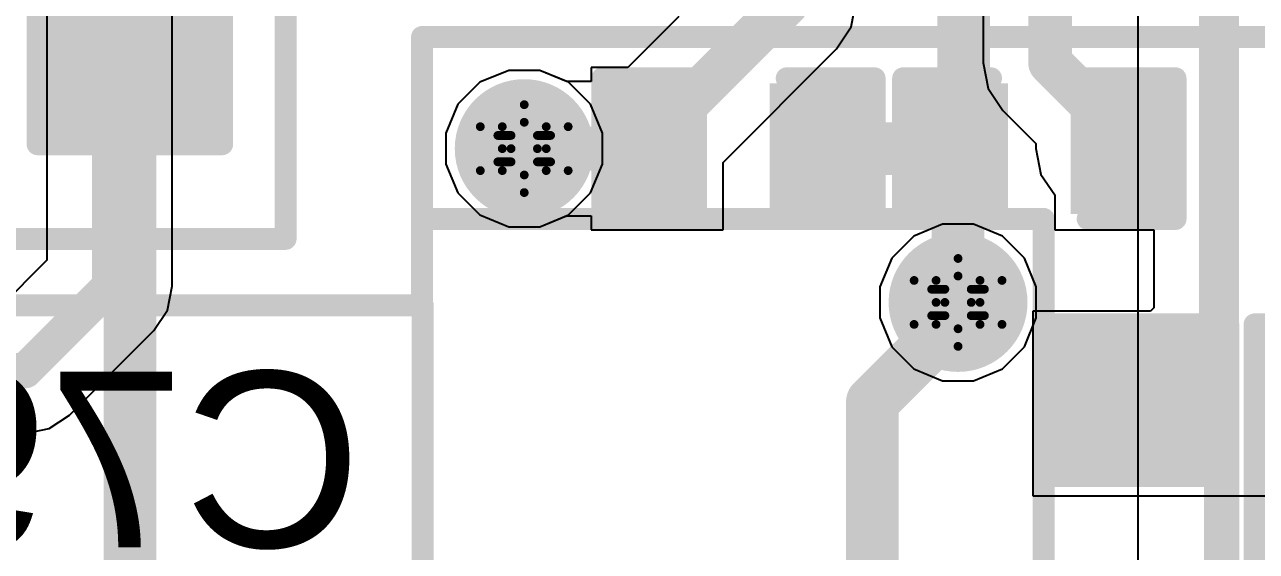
# Model space of a CAD drawing. Header units: inches. Extents: x -2.7 to 10.9, y -2.9 to 7.4.
# Drawn here: x 0.3626 to 0.643, y -0.2451 to -0.1252 of the extents above; entities that cross this region are included whole.
import ezdxf

# ---------------------------------------------------------------- set-up
doc = ezdxf.new("R2010")
doc.units = ezdxf.units.IN
doc.header["$MEASUREMENT"] = 0
for name, color, linetype in [('Board Outline', 216, 'Continuous'), ('Bottom Layer', 5, 'Continuous'), ('Bottom Overlay', 54, 'Continuous'), ('Bottom Paste', 16, 'Continuous'), ('Bottom Solder', 6, 'Continuous'), ('Drill Drawing', 1, 'Continuous'), ('Layer 2', 16, 'Continuous'), ('Layer 3', 76, 'Continuous'), ('Top Layer', 1, 'Continuous'), ('Top Solder', 216, 'Continuous'), ('Via Holes', 16, 'Continuous')]:
    doc.layers.add(name, color=color, linetype=linetype)
doc.styles.add('Arial', font='', dxfattribs={"height": 0.2})
doc.styles.get('Arial').set_extended_font_data('Arial')

# ---------------------------------------------------------------- blocks, each defined once
blk = doc.blocks.new('R___0603_B_152')
at = {"layer": 'Bottom Layer'}
for points in [[(-0.045, -0.0175), (-0.045, 0.0175), (-0.015, 0.0175), (-0.015, -0.0175)], [(0.015, -0.0175), (0.015, 0.0175), (0.045, 0.0175), (0.045, -0.0175)]]:
    blk.add_hatch(color=5, dxfattribs=at).paths.add_polyline_path(points)
at = {"layer": 'Bottom Paste'}
for points in [[(-0.045, -0.0175), (-0.045, 0.0175), (-0.015, 0.0175), (-0.015, -0.0175)], [(0.015, -0.0175), (0.015, 0.0175), (0.045, 0.0175), (0.045, -0.0175)]]:
    blk.add_hatch(color=16, dxfattribs=at).paths.add_polyline_path(points)
at = {"layer": 'Bottom Solder'}
for points in [[(-0.049, -0.0215), (-0.049, 0.0215), (-0.011, 0.0215), (-0.011, -0.0215)], [(0.011, -0.0215), (0.011, 0.0215), (0.049, 0.0215), (0.049, -0.0215)]]:
    blk.add_hatch(color=6, dxfattribs=at).paths.add_polyline_path(points)
at = {"layer": 'Bottom Overlay'}
for points in [[(-0.048, 0.021, 0.005, 0.005, 0), (0.048, 0.021, 0.005, 0.005, 0)], [(-0.048, 0.021, 0.005, 0.005, 0), (-0.048, -0.021, 0.005, 0.005, 0)], [(0.048, 0.021, 0.005, 0.005, 0), (0.048, -0.021, 0.005, 0.005, 0)], [(-0.048, -0.021, 0.005, 0.005, 0), (0.048, -0.021, 0.005, 0.005, 0)]]:
    blk.add_lwpolyline(points, format="xyseb", dxfattribs=at)
for points in [[(-0.04925, 0.021, 0.0025, 0.0025, 1), (-0.04675, 0.021, 0.0025, 0.0025, 1)], [(-0.04925, 0.021, 0.0025, 0.0025, 1), (-0.04675, 0.021, 0.0025, 0.0025, 1)], [(0.04675, 0.021, 0.0025, 0.0025, 1), (0.04925, 0.021, 0.0025, 0.0025, 1)], [(0.04675, 0.021, 0.0025, 0.0025, 1), (0.04925, 0.021, 0.0025, 0.0025, 1)], [(-0.04925, -0.021, 0.0025, 0.0025, 1), (-0.04675, -0.021, 0.0025, 0.0025, 1)], [(-0.04925, -0.021, 0.0025, 0.0025, 1), (-0.04675, -0.021, 0.0025, 0.0025, 1)], [(0.04675, -0.021, 0.0025, 0.0025, 1), (0.04925, -0.021, 0.0025, 0.0025, 1)], [(0.04675, -0.021, 0.0025, 0.0025, 1), (0.04925, -0.021, 0.0025, 0.0025, 1)]]:
    blk.add_lwpolyline(points, format="xyseb", close=True, dxfattribs=at)
blk = doc.blocks.new('R___0603_B_157')
at = {"layer": 'Bottom Layer'}
for points in [[(-0.045, -0.0175), (-0.045, 0.0175), (-0.015, 0.0175), (-0.015, -0.0175)], [(0.015, -0.0175), (0.015, 0.0175), (0.045, 0.0175), (0.045, -0.0175)]]:
    blk.add_hatch(color=5, dxfattribs=at).paths.add_polyline_path(points)
at = {"layer": 'Bottom Paste'}
for points in [[(-0.045, -0.0175), (-0.045, 0.0175), (-0.015, 0.0175), (-0.015, -0.0175)], [(0.015, -0.0175), (0.015, 0.0175), (0.045, 0.0175), (0.045, -0.0175)]]:
    blk.add_hatch(color=16, dxfattribs=at).paths.add_polyline_path(points)
at = {"layer": 'Bottom Solder'}
for points in [[(-0.049, -0.0215), (-0.049, 0.0215), (-0.011, 0.0215), (-0.011, -0.0215)], [(0.011, -0.0215), (0.011, 0.0215), (0.049, 0.0215), (0.049, -0.0215)]]:
    blk.add_hatch(color=6, dxfattribs=at).paths.add_polyline_path(points)
at = {"layer": 'Bottom Overlay'}
for points in [[(-0.048, 0.021, 0.005, 0.005, 0), (-0.048, -0.021, 0.005, 0.005, 0)], [(-0.048, 0.021, 0.005, 0.005, 0), (0.048, 0.021, 0.005, 0.005, 0)], [(0.048, 0.021, 0.005, 0.005, 0), (0.048, -0.021, 0.005, 0.005, 0)], [(-0.048, -0.021, 0.005, 0.005, 0), (0.048, -0.021, 0.005, 0.005, 0)]]:
    blk.add_lwpolyline(points, format="xyseb", dxfattribs=at)
for points in [[(-0.04925, 0.021, 0.0025, 0.0025, 1), (-0.04675, 0.021, 0.0025, 0.0025, 1)], [(-0.04925, 0.021, 0.0025, 0.0025, 1), (-0.04675, 0.021, 0.0025, 0.0025, 1)], [(0.04675, 0.021, 0.0025, 0.0025, 1), (0.04925, 0.021, 0.0025, 0.0025, 1)], [(0.04675, 0.021, 0.0025, 0.0025, 1), (0.04925, 0.021, 0.0025, 0.0025, 1)], [(-0.04925, -0.021, 0.0025, 0.0025, 1), (-0.04675, -0.021, 0.0025, 0.0025, 1)], [(-0.04925, -0.021, 0.0025, 0.0025, 1), (-0.04675, -0.021, 0.0025, 0.0025, 1)], [(0.04675, -0.021, 0.0025, 0.0025, 1), (0.04925, -0.021, 0.0025, 0.0025, 1)], [(0.04675, -0.021, 0.0025, 0.0025, 1), (0.04925, -0.021, 0.0025, 0.0025, 1)]]:
    blk.add_lwpolyline(points, format="xyseb", close=True, dxfattribs=at)
blk = doc.blocks.new('R___0603_B_158')
at = {"layer": 'Bottom Layer'}
for points in [[(-0.045, -0.0175), (-0.045, 0.0175), (-0.015, 0.0175), (-0.015, -0.0175)], [(0.015, -0.0175), (0.015, 0.0175), (0.045, 0.0175), (0.045, -0.0175)]]:
    blk.add_hatch(color=5, dxfattribs=at).paths.add_polyline_path(points)
at = {"layer": 'Bottom Paste'}
for points in [[(-0.045, -0.0175), (-0.045, 0.0175), (-0.015, 0.0175), (-0.015, -0.0175)], [(0.015, -0.0175), (0.015, 0.0175), (0.045, 0.0175), (0.045, -0.0175)]]:
    blk.add_hatch(color=16, dxfattribs=at).paths.add_polyline_path(points)
at = {"layer": 'Bottom Solder'}
for points in [[(-0.049, -0.0215), (-0.049, 0.0215), (-0.011, 0.0215), (-0.011, -0.0215)], [(0.011, -0.0215), (0.011, 0.0215), (0.049, 0.0215), (0.049, -0.0215)]]:
    blk.add_hatch(color=6, dxfattribs=at).paths.add_polyline_path(points)
at = {"layer": 'Bottom Overlay'}
for points in [[(-0.048, 0.021, 0.005, 0.005, 0), (-0.048, -0.021, 0.005, 0.005, 0)], [(-0.048, 0.021, 0.005, 0.005, 0), (0.048, 0.021, 0.005, 0.005, 0)], [(0.048, 0.021, 0.005, 0.005, 0), (0.048, -0.021, 0.005, 0.005, 0)], [(-0.048, -0.021, 0.005, 0.005, 0), (0.048, -0.021, 0.005, 0.005, 0)]]:
    blk.add_lwpolyline(points, format="xyseb", dxfattribs=at)
for points in [[(-0.04925, 0.021, 0.0025, 0.0025, 1), (-0.04675, 0.021, 0.0025, 0.0025, 1)], [(-0.04925, 0.021, 0.0025, 0.0025, 1), (-0.04675, 0.021, 0.0025, 0.0025, 1)], [(0.04675, 0.021, 0.0025, 0.0025, 1), (0.04925, 0.021, 0.0025, 0.0025, 1)], [(0.04675, 0.021, 0.0025, 0.0025, 1), (0.04925, 0.021, 0.0025, 0.0025, 1)], [(-0.04925, -0.021, 0.0025, 0.0025, 1), (-0.04675, -0.021, 0.0025, 0.0025, 1)], [(-0.04925, -0.021, 0.0025, 0.0025, 1), (-0.04675, -0.021, 0.0025, 0.0025, 1)], [(0.04675, -0.021, 0.0025, 0.0025, 1), (0.04925, -0.021, 0.0025, 0.0025, 1)], [(0.04675, -0.021, 0.0025, 0.0025, 1), (0.04925, -0.021, 0.0025, 0.0025, 1)]]:
    blk.add_lwpolyline(points, format="xyseb", close=True, dxfattribs=at)
blk = doc.blocks.new('C___0402_B_274')
at = {"layer": 'Bottom Layer'}
for points in [[(-0.009500000000000001, 0.0125), (-0.009499999999999998, -0.0125), (-0.0275, -0.0125), (-0.0275, 0.0125)], [(0.0275, 0.0125), (0.0275, -0.0125), (0.009500000000000001, -0.0125), (0.009499999999999998, 0.0125)]]:
    blk.add_hatch(color=5, dxfattribs=at).paths.add_polyline_path(points)
at = {"layer": 'Bottom Paste'}
for points in [[(-0.009500000000000001, 0.0125), (-0.009499999999999998, -0.0125), (-0.0275, -0.0125), (-0.0275, 0.0125)], [(0.0275, 0.0125), (0.0275, -0.0125), (0.009500000000000001, -0.0125), (0.009499999999999998, 0.0125)]]:
    blk.add_hatch(color=16, dxfattribs=at).paths.add_polyline_path(points)
at = {"layer": 'Bottom Solder'}
for points in [[(-0.007137800000000001, 0.0148622), (-0.007137799999999999, -0.0148622), (-0.0298622, -0.0148622), (-0.0298622, 0.0148622)], [(0.0298622, 0.0148622), (0.0298622, -0.0148622), (0.007137800000000001, -0.0148622), (0.007137799999999999, 0.0148622)]]:
    blk.add_hatch(color=6, dxfattribs=at).paths.add_polyline_path(points)
at = {"layer": 'Bottom Overlay'}
for points in [[(-0.011, 0.016, 0.005, 0.005, 0), (-0.031, 0.016, 0.005, 0.005, 0)], [(-0.031, 0.016, 0.005, 0.005, 0), (-0.031, -0.016, 0.005, 0.005, 0)], [(0.031, 0.016, 0.005, 0.005, 0), (0.011, 0.016, 0.005, 0.005, 0)], [(0.031, 0.016, 0.005, 0.005, 0), (0.031, -0.016, 0.005, 0.005, 0)], [(-0.011, -0.016, 0.005, 0.005, 0), (-0.031, -0.016, 0.005, 0.005, 0)], [(0.031, -0.016, 0.005, 0.005, 0), (0.011, -0.016, 0.005, 0.005, 0)]]:
    blk.add_lwpolyline(points, format="xyseb", dxfattribs=at)
for points in [[(-0.03225, 0.016, 0.0025, 0.0025, 1), (-0.02975, 0.016, 0.0025, 0.0025, 1)], [(-0.03225, 0.016, 0.0025, 0.0025, 1), (-0.02975, 0.016, 0.0025, 0.0025, 1)], [(-0.01225, 0.016, 0.0025, 0.0025, 1), (-0.00975, 0.016, 0.0025, 0.0025, 1)], [(0.00975, 0.016, 0.0025, 0.0025, 1), (0.01225, 0.016, 0.0025, 0.0025, 1)], [(0.02975, 0.016, 0.0025, 0.0025, 1), (0.03225, 0.016, 0.0025, 0.0025, 1)], [(0.02975, 0.016, 0.0025, 0.0025, 1), (0.03225, 0.016, 0.0025, 0.0025, 1)], [(-0.03225, -0.016, 0.0025, 0.0025, 1), (-0.02975, -0.016, 0.0025, 0.0025, 1)], [(-0.03225, -0.016, 0.0025, 0.0025, 1), (-0.02975, -0.016, 0.0025, 0.0025, 1)], [(-0.01225, -0.016, 0.0025, 0.0025, 1), (-0.00975, -0.016, 0.0025, 0.0025, 1)], [(0.00975, -0.016, 0.0025, 0.0025, 1), (0.01225, -0.016, 0.0025, 0.0025, 1)], [(0.02975, -0.016, 0.0025, 0.0025, 1), (0.03225, -0.016, 0.0025, 0.0025, 1)], [(0.02975, -0.016, 0.0025, 0.0025, 1), (0.03225, -0.016, 0.0025, 0.0025, 1)]]:
    blk.add_lwpolyline(points, format="xyseb", close=True, dxfattribs=at)
blk = doc.blocks.new('C___0402_B_278')
at = {"layer": 'Bottom Layer'}
for points in [[(-0.009499999999999996, 0.0125), (-0.009500000000000003, -0.0125), (-0.0275, -0.0125), (-0.0275, 0.0125)], [(0.0275, 0.0125), (0.0275, -0.0125), (0.009499999999999996, -0.0125), (0.009500000000000003, 0.0125)]]:
    blk.add_hatch(color=5, dxfattribs=at).paths.add_polyline_path(points)
at = {"layer": 'Bottom Paste'}
for points in [[(-0.009499999999999996, 0.0125), (-0.009500000000000003, -0.0125), (-0.0275, -0.0125), (-0.0275, 0.0125)], [(0.0275, 0.0125), (0.0275, -0.0125), (0.009499999999999996, -0.0125), (0.009500000000000003, 0.0125)]]:
    blk.add_hatch(color=16, dxfattribs=at).paths.add_polyline_path(points)
at = {"layer": 'Bottom Solder'}
for points in [[(-0.007137799999999997, 0.0148622), (-0.007137800000000003, -0.0148622), (-0.0298622, -0.0148622), (-0.0298622, 0.0148622)], [(0.0298622, 0.0148622), (0.0298622, -0.0148622), (0.007137799999999997, -0.0148622), (0.007137800000000003, 0.0148622)]]:
    blk.add_hatch(color=6, dxfattribs=at).paths.add_polyline_path(points)
at = {"layer": 'Bottom Overlay'}
for points in [[(-0.031, 0.016, 0.005, 0.005, 0), (-0.011, 0.016, 0.005, 0.005, 0)], [(-0.031, -0.016, 0.005, 0.005, 0), (-0.031, 0.016, 0.005, 0.005, 0)], [(0.011, 0.016, 0.005, 0.005, 0), (0.031, 0.016, 0.005, 0.005, 0)], [(0.031, -0.016, 0.005, 0.005, 0), (0.031, 0.016, 0.005, 0.005, 0)], [(-0.031, -0.016, 0.005, 0.005, 0), (-0.011, -0.016, 0.005, 0.005, 0)], [(0.011, -0.016, 0.005, 0.005, 0), (0.031, -0.016, 0.005, 0.005, 0)]]:
    blk.add_lwpolyline(points, format="xyseb", dxfattribs=at)
for points in [[(-0.03225, 0.016, 0.0025, 0.0025, 1), (-0.02975, 0.016, 0.0025, 0.0025, 1)], [(-0.03225, 0.016, 0.0025, 0.0025, 1), (-0.02975, 0.016, 0.0025, 0.0025, 1)], [(-0.01225, 0.016, 0.0025, 0.0025, 1), (-0.00975, 0.016, 0.0025, 0.0025, 1)], [(0.00975, 0.016, 0.0025, 0.0025, 1), (0.01225, 0.016, 0.0025, 0.0025, 1)], [(0.02975, 0.016, 0.0025, 0.0025, 1), (0.03225, 0.016, 0.0025, 0.0025, 1)], [(0.02975, 0.016, 0.0025, 0.0025, 1), (0.03225, 0.016, 0.0025, 0.0025, 1)], [(-0.03225, -0.016, 0.0025, 0.0025, 1), (-0.02975, -0.016, 0.0025, 0.0025, 1)], [(-0.03225, -0.016, 0.0025, 0.0025, 1), (-0.02975, -0.016, 0.0025, 0.0025, 1)], [(-0.01225, -0.016, 0.0025, 0.0025, 1), (-0.00975, -0.016, 0.0025, 0.0025, 1)], [(0.00975, -0.016, 0.0025, 0.0025, 1), (0.01225, -0.016, 0.0025, 0.0025, 1)], [(0.02975, -0.016, 0.0025, 0.0025, 1), (0.03225, -0.016, 0.0025, 0.0025, 1)], [(0.02975, -0.016, 0.0025, 0.0025, 1), (0.03225, -0.016, 0.0025, 0.0025, 1)]]:
    blk.add_lwpolyline(points, format="xyseb", close=True, dxfattribs=at)

msp = doc.modelspace()

# ---------------------------------------------------------------- hatches: boundary and pattern name
at = {"layer": 'Bottom Layer'}
h = msp.add_hatch(color=5, dxfattribs=at)
edge = h.paths.add_edge_path()
edge.add_arc((0.4763184, -0.1534678), 0.011811, 0, 360)
h = msp.add_hatch(color=5, dxfattribs=at)
edge = h.paths.add_edge_path()
edge.add_arc((0.5750604, -0.1884646), 0.011811, 0, 360)
at = {"layer": 'Bottom Solder'}
h = msp.add_hatch(color=6, dxfattribs=at)
edge = h.paths.add_edge_path()
edge.add_arc((0.4763184, -0.1534678), 0.015811, 0, 360)
h = msp.add_hatch(color=6, dxfattribs=at)
edge = h.paths.add_edge_path()
edge.add_arc((0.5750604, -0.1884646), 0.015811, 0, 360)
at = {"layer": 'Layer 2'}
h = msp.add_hatch(color=16, dxfattribs=at)
edge = h.paths.add_edge_path()
edge.add_arc((0.4763184, -0.1534678), 0.011811, 0, 360)
h = msp.add_hatch(color=16, dxfattribs=at)
edge = h.paths.add_edge_path()
edge.add_arc((0.5750604, -0.1884646), 0.011811, 0, 360)
at = {"layer": 'Layer 3'}
h = msp.add_hatch(color=76, dxfattribs=at)
edge = h.paths.add_edge_path()
edge.add_arc((0.4763184, -0.1534678), 0.011811, 0, 360)
h = msp.add_hatch(color=76, dxfattribs=at)
edge = h.paths.add_edge_path()
edge.add_arc((0.5750604, -0.1884646), 0.011811, 0, 360)
at = {"layer": 'Top Layer'}
h = msp.add_hatch(color=1, dxfattribs=at)
edge = h.paths.add_edge_path()
edge.add_arc((0.4763184, -0.1534678), 0.011811, 0, 360)
h = msp.add_hatch(color=1, dxfattribs=at)
edge = h.paths.add_edge_path()
edge.add_arc((0.5750604, -0.1884646), 0.011811, 0, 360)
at = {"layer": 'Top Solder'}
h = msp.add_hatch(color=216, dxfattribs=at)
edge = h.paths.add_edge_path()
edge.add_arc((0.4763184, -0.1534678), 0.015811, 0, 360)
h = msp.add_hatch(color=216, dxfattribs=at)
edge = h.paths.add_edge_path()
edge.add_arc((0.5750604, -0.1884646), 0.015811, 0, 360)
at = {"layer": 'Via Holes'}
h = msp.add_hatch(color=7, dxfattribs=at)
edge = h.paths.add_edge_path()
edge.add_arc((0.4763184, -0.1534678), 0.0059055, 0, 360)
h = msp.add_hatch(color=7, dxfattribs=at)
edge = h.paths.add_edge_path()
edge.add_arc((0.5750604, -0.1884646), 0.0059055, 0, 360)

# ---------------------------------------------------------------- linework, layer by layer
at = {"layer": 'Board Outline'}
msp.add_lwpolyline([(2.8441163, -0.2412485, 0.005, 0.005, -0.7418930096679136), (-2.4996913, -1.3779516, 0.005, 0.005, 0)], format="xyseb", dxfattribs=at)
at = {"layer": 'Bottom Layer'}
for p, q in [((0.5807389, -0.0887874), (0.5807389, -0.133937)), ((0.5507233, -0.1257841), (0.5518875, -0.1199314)), ((0.5114737, -0.1234225), (0.4999316, -0.1349646)), ((0.547408, -0.1307458), (0.5507233, -0.1257841)), ((0.5215604, -0.1565934), (0.547408, -0.1307458)), ((0.5807389, -0.133937), (0.5819031, -0.1397897)), ((0.4727756, -0.1356568), (0.4662293, -0.1383684)), ((0.4798612, -0.1356568), (0.4727756, -0.1356568)), ((0.4859302, -0.1381707), (0.4798612, -0.1356568)), ((0.4999316, -0.1349646), (0.4915604, -0.1349646)), ((0.4915604, -0.1349646), (0.4915604, -0.1381707)), ((0.4662293, -0.1383684), (0.461219, -0.1433787)), ((0.4915604, -0.1381707), (0.4859302, -0.1381707)), ((0.5819031, -0.1397897), (0.5852184, -0.1447514)), ((0.461219, -0.1433787), (0.4585074, -0.149925)), ((0.5852184, -0.1447514), (0.5927665, -0.1522995)), ((0.4585074, -0.149925), (0.4585074, -0.1570106)), ((0.5927665, -0.1522995), (0.5927665, -0.1534646)), ((0.5927665, -0.1534646), (0.5939307, -0.1593173)), ((0.5215604, -0.1719646), (0.5215604, -0.1565934)), ((0.4585074, -0.1570106), (0.461219, -0.1635569)), ((0.5939307, -0.1593173), (0.5970604, -0.1640012)), ((0.461219, -0.1635569), (0.4662293, -0.1685672)), ((0.5970604, -0.1640012), (0.5970604, -0.1719646)), ((0.4662293, -0.1685672), (0.4727756, -0.1712788)), ((0.4798612, -0.1712788), (0.4859457, -0.1687585)), ((0.4859457, -0.1687585), (0.4915604, -0.1687585)), ((0.4915604, -0.1687585), (0.4915604, -0.1719646)), ((0.4727756, -0.1712788), (0.4798612, -0.1712788)), ((0.4915604, -0.1719646), (0.5215604, -0.1719646)), ((0.5970604, -0.1719646), (0.6196139, -0.1719646)), ((0.6196139, -0.1719646), (0.6196139, -0.1897242)), ((0.6188735, -0.1904646), (0.5920604, -0.1904646)), ((0.5920604, -0.1904646), (0.5920604, -0.2324646)), ((0.6196139, -0.1897242), (0.6188735, -0.1904646)), ((0.5920604, -0.2324646), (0.6390602, -0.2324646)), ((0.6390602, -0.2324646), (0.6390602, -0.2324648)), ((0.6390602, -0.2324648), (0.6400606, -0.2324648)), ((0.6400606, -0.2324648), (0.6400606, -0.2324646)), ((0.6400606, -0.2324646), (0.6870604, -0.2324646))]:
    msp.add_line(p, q, dxfattribs=at)
for points in [[(0.5763478, -0.1521772, 0.012, 0.012, 0), (0.5763478, -0.0887874, 0.012, 0.012, 0)], [(0.5960328, -0.133937, 0.01, 0.01, 0), (0.5960328, -0.0887874, 0.01, 0.01, 0)], [(0.6338882, -0.1956368, 0.008, 0.008, 0), (0.6338882, -0.0903021, 0.008, 0.008, 0)], [(0.5065604, -0.1499646, 0.01, 0.01, 0), (0.5365936, -0.1199314, 0.01, 0.01, 0)], [(0.3865588, -0.1344662, 0.012, 0.012, 0), (0.3865604, -0.1344646, 0.012, 0.012, 0)], [(0.3865588, -0.2821578, 0.012, 0.012, 0), (0.3865588, -0.1344662, 0.012, 0.012, 0)], [(0.5960328, -0.133937, 0.01, 0.01, 0), (0.6080604, -0.1459646, 0.01, 0.01, 0)], [(0.6080604, -0.1534646, 0.01, 0.01, 0), (0.6080604, -0.1459646, 0.01, 0.01, 0)], [(0.5065604, -0.1534646, 0.01, 0.01, 0), (0.5065604, -0.1499646, 0.01, 0.01, 0)], [(0.4763216, -0.1534646, 0.01, 0.01, 0), (0.5065604, -0.1534646, 0.01, 0.01, 0)], [(0.5435604, -0.1534646, 0.012, 0.012, 0), (0.5750604, -0.1534646, 0.012, 0.012, 0)], [(0.5750604, -0.1534646, 0.012, 0.012, 0), (0.5763478, -0.1521772, 0.012, 0.012, 0)], [(0.5750604, -0.1884646, 0.012, 0.012, 0), (0.5750604, -0.1534646, 0.012, 0.012, 0)], [(0.5750604, -0.1916095, 0.012, 0.012, 0), (0.5750604, -0.1884646, 0.012, 0.012, 0)], [(0.5555604, -0.2111095, 0.012, 0.012, 0), (0.5750604, -0.1916095, 0.012, 0.012, 0)], [(0.6180604, -0.2114646, 0.008, 0.008, 0), (0.6338882, -0.1956368, 0.008, 0.008, 0)], [(0.5555604, -0.2824286, 0.012, 0.012, 0), (0.5555604, -0.2111095, 0.012, 0.012, 0)], [(0.6155604, -0.2114646, 0.008, 0.008, 0), (0.6180604, -0.2114646, 0.008, 0.008, 0)]]:
    msp.add_lwpolyline(points, format="xyseb", dxfattribs=at)
for points in [[(0.3835588, -0.1344662, 0.006, 0.006, 1), (0.3895588, -0.1344662, 0.006, 0.006, 1)], [(0.3835588, -0.1344662, 0.006, 0.006, 1), (0.3895588, -0.1344662, 0.006, 0.006, 1)], [(0.3835604, -0.1344646, 0.006, 0.006, 1), (0.3895604, -0.1344646, 0.006, 0.006, 1)], [(0.5935328, -0.133937, 0.005, 0.005, 1), (0.5985328, -0.133937, 0.005, 0.005, 1)], [(0.5935328, -0.133937, 0.005, 0.005, 1), (0.5985328, -0.133937, 0.005, 0.005, 1)], [(0.6055604, -0.1459646, 0.005, 0.005, 1), (0.6105604, -0.1459646, 0.005, 0.005, 1)], [(0.6055604, -0.1459646, 0.005, 0.005, 1), (0.6105604, -0.1459646, 0.005, 0.005, 1)], [(0.5040604, -0.1499646, 0.005, 0.005, 1), (0.5090604, -0.1499646, 0.005, 0.005, 1)], [(0.5040604, -0.1499646, 0.005, 0.005, 1), (0.5090604, -0.1499646, 0.005, 0.005, 1)], [(0.4738216, -0.1534646, 0.005, 0.005, 1), (0.4788216, -0.1534646, 0.005, 0.005, 1)], [(0.5040604, -0.1534646, 0.005, 0.005, 1), (0.5090604, -0.1534646, 0.005, 0.005, 1)], [(0.5040604, -0.1534646, 0.005, 0.005, 1), (0.5090604, -0.1534646, 0.005, 0.005, 1)], [(0.5405604, -0.1534646, 0.006, 0.006, 1), (0.5465604, -0.1534646, 0.006, 0.006, 1)], [(0.5720604, -0.1534646, 0.006, 0.006, 1), (0.5780604, -0.1534646, 0.006, 0.006, 1)], [(0.5720604, -0.1534646, 0.006, 0.006, 1), (0.5780604, -0.1534646, 0.006, 0.006, 1)], [(0.5720604, -0.1534646, 0.006, 0.006, 1), (0.5780604, -0.1534646, 0.006, 0.006, 1)], [(0.5733478, -0.1521772, 0.006, 0.006, 1), (0.5793478, -0.1521772, 0.006, 0.006, 1)], [(0.5733478, -0.1521772, 0.006, 0.006, 1), (0.5793478, -0.1521772, 0.006, 0.006, 1)], [(0.6055604, -0.1534646, 0.005, 0.005, 1), (0.6105604, -0.1534646, 0.005, 0.005, 1)], [(0.5720604, -0.1884646, 0.006, 0.006, 1), (0.5780604, -0.1884646, 0.006, 0.006, 1)], [(0.5720604, -0.1884646, 0.006, 0.006, 1), (0.5780604, -0.1884646, 0.006, 0.006, 1)], [(0.5720604, -0.1916095, 0.006, 0.006, 1), (0.5780604, -0.1916095, 0.006, 0.006, 1)], [(0.5720604, -0.1916095, 0.006, 0.006, 1), (0.5780604, -0.1916095, 0.006, 0.006, 1)], [(0.6318882, -0.1956368, 0.004, 0.004, 1), (0.6358882, -0.1956368, 0.004, 0.004, 1)], [(0.6318882, -0.1956368, 0.004, 0.004, 1), (0.6358882, -0.1956368, 0.004, 0.004, 1)], [(0.5525604, -0.2111095, 0.006, 0.006, 1), (0.5585604, -0.2111095, 0.006, 0.006, 1)], [(0.5525604, -0.2111095, 0.006, 0.006, 1), (0.5585604, -0.2111095, 0.006, 0.006, 1)], [(0.6135604, -0.2114646, 0.004, 0.004, 1), (0.6175604, -0.2114646, 0.004, 0.004, 1)], [(0.6160604, -0.2114646, 0.004, 0.004, 1), (0.6200604, -0.2114646, 0.004, 0.004, 1)], [(0.6160604, -0.2114646, 0.004, 0.004, 1), (0.6200604, -0.2114646, 0.004, 0.004, 1)]]:
    msp.add_lwpolyline(points, format="xyseb", close=True, dxfattribs=at)
at = {"layer": 'Bottom Overlay'}
for points in [[(0.422, -0.174, 0.005, 0.005, 0), (0.422, 0.245, 0.005, 0.005, 0)], [(0.453063, -0.1694646, 0.005, 0.005, 0), (0.453063, -0.128063, 0.005, 0.005, 0)], [(0.453063, -0.128063, 0.005, 0.005, 0), (0.7191588, -0.128063, 0.005, 0.005, 0)], [(0.453063, -0.1694646, 0.005, 0.005, 0), (0.5945604, -0.1694646, 0.005, 0.005, 0)], [(0.453063, -0.1889899, 0.005, 0.005, 0), (0.453063, -0.1694646, 0.005, 0.005, 0)], [(0.5945604, -0.1934646, 0.005, 0.005, 0), (0.5945604, -0.1694646, 0.005, 0.005, 0)], [(0.318, -0.174, 0.005, 0.005, 0), (0.422, -0.174, 0.005, 0.005, 0)], [(0.0788726, -0.1891569, 0.005, 0.005, 0), (0.45323, -0.1891569, 0.005, 0.005, 0)], [(0.453063, -0.1889899, 0.005, 0.005, 0), (0.45323, -0.1891569, 0.005, 0.005, 0)], [(0.45323, -0.2600648, 0.005, 0.005, 0), (0.45323, -0.1891569, 0.005, 0.005, 0)], [(0.5945604, -0.1994646, 0.005, 0.005, 0), (0.5945604, -0.1934646, 0.005, 0.005, 0)], [(0.5945604, -0.2894646, 0.005, 0.005, 0), (0.5945604, -0.1964646, 0.005, 0.005, 0)]]:
    msp.add_lwpolyline(points, format="xyseb", dxfattribs=at)
for points in [[(0.451813, -0.128063, 0.0025, 0.0025, 1), (0.454313, -0.128063, 0.0025, 0.0025, 1)], [(0.451813, -0.128063, 0.0025, 0.0025, 1), (0.454313, -0.128063, 0.0025, 0.0025, 1)], [(0.451813, -0.1694646, 0.0025, 0.0025, 1), (0.454313, -0.1694646, 0.0025, 0.0025, 1)], [(0.451813, -0.1694646, 0.0025, 0.0025, 1), (0.454313, -0.1694646, 0.0025, 0.0025, 1)], [(0.451813, -0.1694646, 0.0025, 0.0025, 1), (0.454313, -0.1694646, 0.0025, 0.0025, 1)], [(0.5933104, -0.1694646, 0.0025, 0.0025, 1), (0.5958104, -0.1694646, 0.0025, 0.0025, 1)], [(0.5933104, -0.1694646, 0.0025, 0.0025, 1), (0.5958104, -0.1694646, 0.0025, 0.0025, 1)], [(0.42075, -0.174, 0.0025, 0.0025, 1), (0.42325, -0.174, 0.0025, 0.0025, 1)], [(0.42075, -0.174, 0.0025, 0.0025, 1), (0.42325, -0.174, 0.0025, 0.0025, 1)], [(0.451813, -0.1889899, 0.0025, 0.0025, 1), (0.454313, -0.1889899, 0.0025, 0.0025, 1)], [(0.451813, -0.1889899, 0.0025, 0.0025, 1), (0.454313, -0.1889899, 0.0025, 0.0025, 1)], [(0.45198, -0.1891569, 0.0025, 0.0025, 1), (0.45448, -0.1891569, 0.0025, 0.0025, 1)], [(0.45198, -0.1891569, 0.0025, 0.0025, 1), (0.45448, -0.1891569, 0.0025, 0.0025, 1)], [(0.45198, -0.1891569, 0.0025, 0.0025, 1), (0.45448, -0.1891569, 0.0025, 0.0025, 1)], [(0.5933104, -0.1934646, 0.0025, 0.0025, 1), (0.5958104, -0.1934646, 0.0025, 0.0025, 1)], [(0.5933104, -0.1934646, 0.0025, 0.0025, 1), (0.5958104, -0.1934646, 0.0025, 0.0025, 1)], [(0.5933104, -0.1964646, 0.0025, 0.0025, 1), (0.5958104, -0.1964646, 0.0025, 0.0025, 1)], [(0.5933104, -0.1994646, 0.0025, 0.0025, 1), (0.5958104, -0.1994646, 0.0025, 0.0025, 1)]]:
    msp.add_lwpolyline(points, format="xyseb", close=True, dxfattribs=at)
at = {"layer": 'Drill Drawing'}
for points in [[(0.4713184, -0.1484678, 0.002, 0.002, 0), (0.4763184, -0.1434678, 0.002, 0.002, 0)], [(0.4763184, -0.1434678, 0.002, 0.002, 0), (0.4813184, -0.1484678, 0.002, 0.002, 0)], [(0.4663184, -0.1484678, 0.002, 0.002, 0), (0.4713184, -0.1534678, 0.002, 0.002, 0)], [(0.4663184, -0.1484678, 0.002, 0.002, 0), (0.4713184, -0.1484678, 0.002, 0.002, 0)], [(0.4733184, -0.1504678, 0.002, 0.002, 0), (0.4763184, -0.1474678, 0.002, 0.002, 0)], [(0.4763184, -0.1474678, 0.002, 0.002, 0), (0.4793184, -0.1504678, 0.002, 0.002, 0)], [(0.4813184, -0.1484678, 0.002, 0.002, 0), (0.4863184, -0.1484678, 0.002, 0.002, 0)], [(0.4813184, -0.1534678, 0.002, 0.002, 0), (0.4863184, -0.1484678, 0.002, 0.002, 0)], [(0.4703184, -0.1504678, 0.002, 0.002, 0), (0.4733184, -0.1534678, 0.002, 0.002, 0)], [(0.4703184, -0.1504678, 0.002, 0.002, 0), (0.4733184, -0.1504678, 0.002, 0.002, 0)], [(0.4793184, -0.1504678, 0.002, 0.002, 0), (0.4823184, -0.1504678, 0.002, 0.002, 0)], [(0.4793184, -0.1534678, 0.002, 0.002, 0), (0.4823184, -0.1504678, 0.002, 0.002, 0)], [(0.4663184, -0.1584678, 0.002, 0.002, 0), (0.4713184, -0.1534678, 0.002, 0.002, 0)], [(0.4703184, -0.1564678, 0.002, 0.002, 0), (0.4733184, -0.1534678, 0.002, 0.002, 0)], [(0.4793184, -0.1534678, 0.002, 0.002, 0), (0.4823184, -0.1564678, 0.002, 0.002, 0)], [(0.4813184, -0.1534678, 0.002, 0.002, 0), (0.4863184, -0.1584678, 0.002, 0.002, 0)], [(0.4703184, -0.1564678, 0.002, 0.002, 0), (0.4733184, -0.1564678, 0.002, 0.002, 0)], [(0.4733184, -0.1564678, 0.002, 0.002, 0), (0.4763184, -0.1594678, 0.002, 0.002, 0)], [(0.4763184, -0.1594678, 0.002, 0.002, 0), (0.4793184, -0.1564678, 0.002, 0.002, 0)], [(0.4793184, -0.1564678, 0.002, 0.002, 0), (0.4823184, -0.1564678, 0.002, 0.002, 0)], [(0.4663184, -0.1584678, 0.002, 0.002, 0), (0.4713184, -0.1584678, 0.002, 0.002, 0)], [(0.4713184, -0.1584678, 0.002, 0.002, 0), (0.4763184, -0.1634678, 0.002, 0.002, 0)], [(0.4763184, -0.1634678, 0.002, 0.002, 0), (0.4813184, -0.1584678, 0.002, 0.002, 0)], [(0.4813184, -0.1584678, 0.002, 0.002, 0), (0.4863184, -0.1584678, 0.002, 0.002, 0)], [(0.5700604, -0.1834646, 0.002, 0.002, 0), (0.5750604, -0.1784646, 0.002, 0.002, 0)], [(0.5750604, -0.1784646, 0.002, 0.002, 0), (0.5800604, -0.1834646, 0.002, 0.002, 0)], [(0.5720604, -0.1854646, 0.002, 0.002, 0), (0.5750604, -0.1824646, 0.002, 0.002, 0)], [(0.5750604, -0.1824646, 0.002, 0.002, 0), (0.5780604, -0.1854646, 0.002, 0.002, 0)], [(0.5650604, -0.1834646, 0.002, 0.002, 0), (0.5700604, -0.1884646, 0.002, 0.002, 0)], [(0.5650604, -0.1834646, 0.002, 0.002, 0), (0.5700604, -0.1834646, 0.002, 0.002, 0)], [(0.5690604, -0.1854646, 0.002, 0.002, 0), (0.5720604, -0.1884646, 0.002, 0.002, 0)], [(0.5690604, -0.1854646, 0.002, 0.002, 0), (0.5720604, -0.1854646, 0.002, 0.002, 0)], [(0.5780604, -0.1854646, 0.002, 0.002, 0), (0.5810604, -0.1854646, 0.002, 0.002, 0)], [(0.5780604, -0.1884646, 0.002, 0.002, 0), (0.5810604, -0.1854646, 0.002, 0.002, 0)], [(0.5800604, -0.1834646, 0.002, 0.002, 0), (0.5850604, -0.1834646, 0.002, 0.002, 0)], [(0.5800604, -0.1884646, 0.002, 0.002, 0), (0.5850604, -0.1834646, 0.002, 0.002, 0)], [(0.5650604, -0.1934646, 0.002, 0.002, 0), (0.5700604, -0.1884646, 0.002, 0.002, 0)], [(0.5690604, -0.1914646, 0.002, 0.002, 0), (0.5720604, -0.1884646, 0.002, 0.002, 0)], [(0.5780604, -0.1884646, 0.002, 0.002, 0), (0.5810604, -0.1914646, 0.002, 0.002, 0)], [(0.5800604, -0.1884646, 0.002, 0.002, 0), (0.5850604, -0.1934646, 0.002, 0.002, 0)], [(0.5690604, -0.1914646, 0.002, 0.002, 0), (0.5720604, -0.1914646, 0.002, 0.002, 0)], [(0.5720604, -0.1914646, 0.002, 0.002, 0), (0.5750604, -0.1944646, 0.002, 0.002, 0)], [(0.5750604, -0.1944646, 0.002, 0.002, 0), (0.5780604, -0.1914646, 0.002, 0.002, 0)], [(0.5780604, -0.1914646, 0.002, 0.002, 0), (0.5810604, -0.1914646, 0.002, 0.002, 0)], [(0.5650604, -0.1934646, 0.002, 0.002, 0), (0.5700604, -0.1934646, 0.002, 0.002, 0)], [(0.5700604, -0.1934646, 0.002, 0.002, 0), (0.5750604, -0.1984646, 0.002, 0.002, 0)], [(0.5750604, -0.1984646, 0.002, 0.002, 0), (0.5800604, -0.1934646, 0.002, 0.002, 0)], [(0.5800604, -0.1934646, 0.002, 0.002, 0), (0.5850604, -0.1934646, 0.002, 0.002, 0)]]:
    msp.add_lwpolyline(points, format="xyseb", dxfattribs=at)
for points in [[(0.4758184, -0.1434678, 0.001, 0.001, 1), (0.4768184, -0.1434678, 0.001, 0.001, 1)], [(0.4758184, -0.1434678, 0.001, 0.001, 1), (0.4768184, -0.1434678, 0.001, 0.001, 1)], [(0.4658184, -0.1484678, 0.001, 0.001, 1), (0.4668184, -0.1484678, 0.001, 0.001, 1)], [(0.4658184, -0.1484678, 0.001, 0.001, 1), (0.4668184, -0.1484678, 0.001, 0.001, 1)], [(0.4708184, -0.1484678, 0.001, 0.001, 1), (0.4718184, -0.1484678, 0.001, 0.001, 1)], [(0.4708184, -0.1484678, 0.001, 0.001, 1), (0.4718184, -0.1484678, 0.001, 0.001, 1)], [(0.4758184, -0.1474678, 0.001, 0.001, 1), (0.4768184, -0.1474678, 0.001, 0.001, 1)], [(0.4758184, -0.1474678, 0.001, 0.001, 1), (0.4768184, -0.1474678, 0.001, 0.001, 1)], [(0.4808184, -0.1484678, 0.001, 0.001, 1), (0.4818184, -0.1484678, 0.001, 0.001, 1)], [(0.4808184, -0.1484678, 0.001, 0.001, 1), (0.4818184, -0.1484678, 0.001, 0.001, 1)], [(0.4858184, -0.1484678, 0.001, 0.001, 1), (0.4868184, -0.1484678, 0.001, 0.001, 1)], [(0.4858184, -0.1484678, 0.001, 0.001, 1), (0.4868184, -0.1484678, 0.001, 0.001, 1)], [(0.4698184, -0.1504678, 0.001, 0.001, 1), (0.4708184, -0.1504678, 0.001, 0.001, 1)], [(0.4698184, -0.1504678, 0.001, 0.001, 1), (0.4708184, -0.1504678, 0.001, 0.001, 1)], [(0.4728184, -0.1504678, 0.001, 0.001, 1), (0.4738184, -0.1504678, 0.001, 0.001, 1)], [(0.4728184, -0.1504678, 0.001, 0.001, 1), (0.4738184, -0.1504678, 0.001, 0.001, 1)], [(0.4788184, -0.1504678, 0.001, 0.001, 1), (0.4798184, -0.1504678, 0.001, 0.001, 1)], [(0.4788184, -0.1504678, 0.001, 0.001, 1), (0.4798184, -0.1504678, 0.001, 0.001, 1)], [(0.4818184, -0.1504678, 0.001, 0.001, 1), (0.4828184, -0.1504678, 0.001, 0.001, 1)], [(0.4818184, -0.1504678, 0.001, 0.001, 1), (0.4828184, -0.1504678, 0.001, 0.001, 1)], [(0.4708184, -0.1534678, 0.001, 0.001, 1), (0.4718184, -0.1534678, 0.001, 0.001, 1)], [(0.4708184, -0.1534678, 0.001, 0.001, 1), (0.4718184, -0.1534678, 0.001, 0.001, 1)], [(0.4728184, -0.1534678, 0.001, 0.001, 1), (0.4738184, -0.1534678, 0.001, 0.001, 1)], [(0.4728184, -0.1534678, 0.001, 0.001, 1), (0.4738184, -0.1534678, 0.001, 0.001, 1)], [(0.4788184, -0.1534678, 0.001, 0.001, 1), (0.4798184, -0.1534678, 0.001, 0.001, 1)], [(0.4788184, -0.1534678, 0.001, 0.001, 1), (0.4798184, -0.1534678, 0.001, 0.001, 1)], [(0.4808184, -0.1534678, 0.001, 0.001, 1), (0.4818184, -0.1534678, 0.001, 0.001, 1)], [(0.4808184, -0.1534678, 0.001, 0.001, 1), (0.4818184, -0.1534678, 0.001, 0.001, 1)], [(0.4698184, -0.1564678, 0.001, 0.001, 1), (0.4708184, -0.1564678, 0.001, 0.001, 1)], [(0.4698184, -0.1564678, 0.001, 0.001, 1), (0.4708184, -0.1564678, 0.001, 0.001, 1)], [(0.4728184, -0.1564678, 0.001, 0.001, 1), (0.4738184, -0.1564678, 0.001, 0.001, 1)], [(0.4728184, -0.1564678, 0.001, 0.001, 1), (0.4738184, -0.1564678, 0.001, 0.001, 1)], [(0.4788184, -0.1564678, 0.001, 0.001, 1), (0.4798184, -0.1564678, 0.001, 0.001, 1)], [(0.4788184, -0.1564678, 0.001, 0.001, 1), (0.4798184, -0.1564678, 0.001, 0.001, 1)], [(0.4818184, -0.1564678, 0.001, 0.001, 1), (0.4828184, -0.1564678, 0.001, 0.001, 1)], [(0.4818184, -0.1564678, 0.001, 0.001, 1), (0.4828184, -0.1564678, 0.001, 0.001, 1)], [(0.4658184, -0.1584678, 0.001, 0.001, 1), (0.4668184, -0.1584678, 0.001, 0.001, 1)], [(0.4658184, -0.1584678, 0.001, 0.001, 1), (0.4668184, -0.1584678, 0.001, 0.001, 1)], [(0.4708184, -0.1584678, 0.001, 0.001, 1), (0.4718184, -0.1584678, 0.001, 0.001, 1)], [(0.4708184, -0.1584678, 0.001, 0.001, 1), (0.4718184, -0.1584678, 0.001, 0.001, 1)], [(0.4758184, -0.1594678, 0.001, 0.001, 1), (0.4768184, -0.1594678, 0.001, 0.001, 1)], [(0.4758184, -0.1594678, 0.001, 0.001, 1), (0.4768184, -0.1594678, 0.001, 0.001, 1)], [(0.4808184, -0.1584678, 0.001, 0.001, 1), (0.4818184, -0.1584678, 0.001, 0.001, 1)], [(0.4808184, -0.1584678, 0.001, 0.001, 1), (0.4818184, -0.1584678, 0.001, 0.001, 1)], [(0.4858184, -0.1584678, 0.001, 0.001, 1), (0.4868184, -0.1584678, 0.001, 0.001, 1)], [(0.4858184, -0.1584678, 0.001, 0.001, 1), (0.4868184, -0.1584678, 0.001, 0.001, 1)], [(0.4758184, -0.1634678, 0.001, 0.001, 1), (0.4768184, -0.1634678, 0.001, 0.001, 1)], [(0.4758184, -0.1634678, 0.001, 0.001, 1), (0.4768184, -0.1634678, 0.001, 0.001, 1)], [(0.5745604, -0.1784646, 0.001, 0.001, 1), (0.5755604, -0.1784646, 0.001, 0.001, 1)], [(0.5745604, -0.1784646, 0.001, 0.001, 1), (0.5755604, -0.1784646, 0.001, 0.001, 1)], [(0.5745604, -0.1824646, 0.001, 0.001, 1), (0.5755604, -0.1824646, 0.001, 0.001, 1)], [(0.5745604, -0.1824646, 0.001, 0.001, 1), (0.5755604, -0.1824646, 0.001, 0.001, 1)], [(0.5645604, -0.1834646, 0.001, 0.001, 1), (0.5655604, -0.1834646, 0.001, 0.001, 1)], [(0.5645604, -0.1834646, 0.001, 0.001, 1), (0.5655604, -0.1834646, 0.001, 0.001, 1)], [(0.5685604, -0.1854646, 0.001, 0.001, 1), (0.5695604, -0.1854646, 0.001, 0.001, 1)], [(0.5685604, -0.1854646, 0.001, 0.001, 1), (0.5695604, -0.1854646, 0.001, 0.001, 1)], [(0.5695604, -0.1834646, 0.001, 0.001, 1), (0.5705604, -0.1834646, 0.001, 0.001, 1)], [(0.5695604, -0.1834646, 0.001, 0.001, 1), (0.5705604, -0.1834646, 0.001, 0.001, 1)], [(0.5715604, -0.1854646, 0.001, 0.001, 1), (0.5725604, -0.1854646, 0.001, 0.001, 1)], [(0.5715604, -0.1854646, 0.001, 0.001, 1), (0.5725604, -0.1854646, 0.001, 0.001, 1)], [(0.5775604, -0.1854646, 0.001, 0.001, 1), (0.5785604, -0.1854646, 0.001, 0.001, 1)], [(0.5775604, -0.1854646, 0.001, 0.001, 1), (0.5785604, -0.1854646, 0.001, 0.001, 1)], [(0.5795604, -0.1834646, 0.001, 0.001, 1), (0.5805604, -0.1834646, 0.001, 0.001, 1)], [(0.5795604, -0.1834646, 0.001, 0.001, 1), (0.5805604, -0.1834646, 0.001, 0.001, 1)], [(0.5805604, -0.1854646, 0.001, 0.001, 1), (0.5815604, -0.1854646, 0.001, 0.001, 1)], [(0.5805604, -0.1854646, 0.001, 0.001, 1), (0.5815604, -0.1854646, 0.001, 0.001, 1)], [(0.5845604, -0.1834646, 0.001, 0.001, 1), (0.5855604, -0.1834646, 0.001, 0.001, 1)], [(0.5845604, -0.1834646, 0.001, 0.001, 1), (0.5855604, -0.1834646, 0.001, 0.001, 1)], [(0.5695604, -0.1884646, 0.001, 0.001, 1), (0.5705604, -0.1884646, 0.001, 0.001, 1)], [(0.5695604, -0.1884646, 0.001, 0.001, 1), (0.5705604, -0.1884646, 0.001, 0.001, 1)], [(0.5715604, -0.1884646, 0.001, 0.001, 1), (0.5725604, -0.1884646, 0.001, 0.001, 1)], [(0.5715604, -0.1884646, 0.001, 0.001, 1), (0.5725604, -0.1884646, 0.001, 0.001, 1)], [(0.5775604, -0.1884646, 0.001, 0.001, 1), (0.5785604, -0.1884646, 0.001, 0.001, 1)], [(0.5775604, -0.1884646, 0.001, 0.001, 1), (0.5785604, -0.1884646, 0.001, 0.001, 1)], [(0.5795604, -0.1884646, 0.001, 0.001, 1), (0.5805604, -0.1884646, 0.001, 0.001, 1)], [(0.5795604, -0.1884646, 0.001, 0.001, 1), (0.5805604, -0.1884646, 0.001, 0.001, 1)], [(0.5685604, -0.1914646, 0.001, 0.001, 1), (0.5695604, -0.1914646, 0.001, 0.001, 1)], [(0.5685604, -0.1914646, 0.001, 0.001, 1), (0.5695604, -0.1914646, 0.001, 0.001, 1)], [(0.5715604, -0.1914646, 0.001, 0.001, 1), (0.5725604, -0.1914646, 0.001, 0.001, 1)], [(0.5715604, -0.1914646, 0.001, 0.001, 1), (0.5725604, -0.1914646, 0.001, 0.001, 1)], [(0.5775604, -0.1914646, 0.001, 0.001, 1), (0.5785604, -0.1914646, 0.001, 0.001, 1)], [(0.5775604, -0.1914646, 0.001, 0.001, 1), (0.5785604, -0.1914646, 0.001, 0.001, 1)], [(0.5805604, -0.1914646, 0.001, 0.001, 1), (0.5815604, -0.1914646, 0.001, 0.001, 1)], [(0.5805604, -0.1914646, 0.001, 0.001, 1), (0.5815604, -0.1914646, 0.001, 0.001, 1)], [(0.5645604, -0.1934646, 0.001, 0.001, 1), (0.5655604, -0.1934646, 0.001, 0.001, 1)], [(0.5645604, -0.1934646, 0.001, 0.001, 1), (0.5655604, -0.1934646, 0.001, 0.001, 1)], [(0.5695604, -0.1934646, 0.001, 0.001, 1), (0.5705604, -0.1934646, 0.001, 0.001, 1)], [(0.5695604, -0.1934646, 0.001, 0.001, 1), (0.5705604, -0.1934646, 0.001, 0.001, 1)], [(0.5795604, -0.1934646, 0.001, 0.001, 1), (0.5805604, -0.1934646, 0.001, 0.001, 1)], [(0.5795604, -0.1934646, 0.001, 0.001, 1), (0.5805604, -0.1934646, 0.001, 0.001, 1)], [(0.5845604, -0.1934646, 0.001, 0.001, 1), (0.5855604, -0.1934646, 0.001, 0.001, 1)], [(0.5845604, -0.1934646, 0.001, 0.001, 1), (0.5855604, -0.1934646, 0.001, 0.001, 1)], [(0.5745604, -0.1944646, 0.001, 0.001, 1), (0.5755604, -0.1944646, 0.001, 0.001, 1)], [(0.5745604, -0.1944646, 0.001, 0.001, 1), (0.5755604, -0.1944646, 0.001, 0.001, 1)], [(0.5745604, -0.1984646, 0.001, 0.001, 1), (0.5755604, -0.1984646, 0.001, 0.001, 1)], [(0.5745604, -0.1984646, 0.001, 0.001, 1), (0.5755604, -0.1984646, 0.001, 0.001, 1)]]:
    msp.add_lwpolyline(points, format="xyseb", close=True, dxfattribs=at)
at = {"layer": 'Layer 2'}
for p, q in [((0.4727756, -0.1356568), (0.4662293, -0.1383684)), ((0.4798612, -0.1356568), (0.4727756, -0.1356568)), ((0.4864075, -0.1383684), (0.4798612, -0.1356568)), ((0.4662293, -0.1383684), (0.461219, -0.1433787)), ((0.4914178, -0.1433787), (0.4864075, -0.1383684)), ((0.461219, -0.1433787), (0.4585074, -0.149925)), ((0.4941294, -0.149925), (0.4914178, -0.1433787)), ((0.4585074, -0.149925), (0.4585074, -0.1570106)), ((0.4941294, -0.1570106), (0.4941294, -0.149925)), ((0.4585074, -0.1570106), (0.461219, -0.1635569)), ((0.4914178, -0.1635569), (0.4941294, -0.1570106)), ((0.461219, -0.1635569), (0.4662293, -0.1685672)), ((0.4864075, -0.1685672), (0.4914178, -0.1635569)), ((0.4662293, -0.1685672), (0.4727756, -0.1712788)), ((0.4798612, -0.1712788), (0.4864075, -0.1685672)), ((0.4727756, -0.1712788), (0.4798612, -0.1712788))]:
    msp.add_line(p, q, dxfattribs=at)
at = {"layer": 'Layer 3'}
for p, q in [((0.616, 0.0380008), (0.616, -0.5067203)), ((0.5715176, -0.1706536), (0.5649713, -0.1733652)), ((0.5786032, -0.1706536), (0.5715176, -0.1706536)), ((0.5851495, -0.1733652), (0.5786032, -0.1706536)), ((0.5649713, -0.1733652), (0.559961, -0.1783755)), ((0.5901598, -0.1783755), (0.5851495, -0.1733652)), ((0.559961, -0.1783755), (0.5572494, -0.1849218)), ((0.5928714, -0.1849218), (0.5901598, -0.1783755)), ((0.5572494, -0.1849218), (0.5572494, -0.1920074)), ((0.5928714, -0.1920074), (0.5928714, -0.1849218)), ((0.5572494, -0.1920074), (0.559961, -0.1985537)), ((0.5901598, -0.1985537), (0.5928714, -0.1920074)), ((0.559961, -0.1985537), (0.5649713, -0.203564)), ((0.5851495, -0.203564), (0.5901598, -0.1985537)), ((0.5649713, -0.203564), (0.5715176, -0.2062756)), ((0.5786032, -0.2062756), (0.5851495, -0.203564)), ((0.5715176, -0.2062756), (0.5786032, -0.2062756))]:
    msp.add_line(p, q, dxfattribs=at)
msp.add_lwpolyline([(0.635042, -1.7066097, 0.008, 0.008, 0), (0.635042, 0.042958, 0.008, 0.008, 0)], format="xyseb", dxfattribs=at)
at = {"layer": 'Top Layer'}
for p, q in [((0.3962043, -0.184784), (0.3962043, 0.3485269)), ((0.3676557, 0.0036782), (0.3676557, -0.1788714)), ((0.4727756, -0.1356568), (0.4662293, -0.1383684)), ((0.4798612, -0.1356568), (0.4727756, -0.1356568)), ((0.4864075, -0.1383684), (0.4798612, -0.1356568)), ((0.4662293, -0.1383684), (0.461219, -0.1433787)), ((0.4914178, -0.1433787), (0.4864075, -0.1383684)), ((0.461219, -0.1433787), (0.4585074, -0.149925)), ((0.4941294, -0.149925), (0.4914178, -0.1433787)), ((0.4585074, -0.149925), (0.4585074, -0.1570106)), ((0.4941294, -0.1570106), (0.4941294, -0.149925)), ((0.4585074, -0.1570106), (0.461219, -0.1635569)), ((0.4914178, -0.1635569), (0.4941294, -0.1570106)), ((0.461219, -0.1635569), (0.4662293, -0.1685672)), ((0.4864075, -0.1685672), (0.4914178, -0.1635569)), ((0.4662293, -0.1685672), (0.4727756, -0.1712788)), ((0.4798612, -0.1712788), (0.4864075, -0.1685672)), ((0.4727756, -0.1712788), (0.4798612, -0.1712788)), ((0.3676557, -0.1788714), (0.3568013, -0.1897257)), ((0.3951177, -0.1902466), (0.3962043, -0.184784)), ((0.3920235, -0.1948775), (0.3951177, -0.1902466)), ((0.3728075, -0.2140935), (0.3920232, -0.1948777)), ((0.3920232, -0.1948777), (0.3920235, -0.1948775)), ((0.3681765, -0.2171877), (0.3728075, -0.2140935)), ((0.0439126, -0.2182743), (0.3627135, -0.2182743)), ((0.3627135, -0.2182743), (0.362714, -0.2182744)), ((0.362714, -0.2182744), (0.3681765, -0.2171877))]:
    msp.add_line(p, q, dxfattribs=at)
for points in [[(0.38193, -0.184784, 0.008, 0.008, 0), (0.38193, 0.3625234, 0.008, 0.008, 0)], [(0.362714, -0.204, 0.008, 0.008, 0), (0.38193, -0.184784, 0.008, 0.008, 0)], [(0.038, -0.204, 0.008, 0.008, 0), (0.362714, -0.204, 0.008, 0.008, 0)]]:
    msp.add_lwpolyline(points, format="xyseb", dxfattribs=at)
for points in [[(0.37993, -0.184784, 0.004, 0.004, 1), (0.38393, -0.184784, 0.004, 0.004, 1)], [(0.37993, -0.184784, 0.004, 0.004, 1), (0.38393, -0.184784, 0.004, 0.004, 1)], [(0.360714, -0.204, 0.004, 0.004, 1), (0.364714, -0.204, 0.004, 0.004, 1)], [(0.360714, -0.204, 0.004, 0.004, 1), (0.364714, -0.204, 0.004, 0.004, 1)]]:
    msp.add_lwpolyline(points, format="xyseb", close=True, dxfattribs=at)

# ---------------------------------------------------------------- block references
for name, p, rotation in [('R___0603_B_152', (0.3865604, -0.1044646), 90), ('C___0402_B_274', (0.5250604, -0.1534646), 180), ('R___0603_B_157', (0.6155604, -0.2414646), 90), ('R___0603_B_158', (0.6635604, -0.2414646), 90)]:
    msp.add_blockref(name, p, dxfattribs=dict(rotation=rotation))
msp.add_blockref('C___0402_B_278', (0.5935604, -0.1534646))

# ---------------------------------------------------------------- texts
at = {"layer": 'Bottom Overlay', "style": 'Arial', "text_generation_flag": 2}
msp.add_text('C79', height=0.04, dxfattribs=at).set_placement((0.4393469, -0.2442031))

doc.saveas('drawing.dxf')
